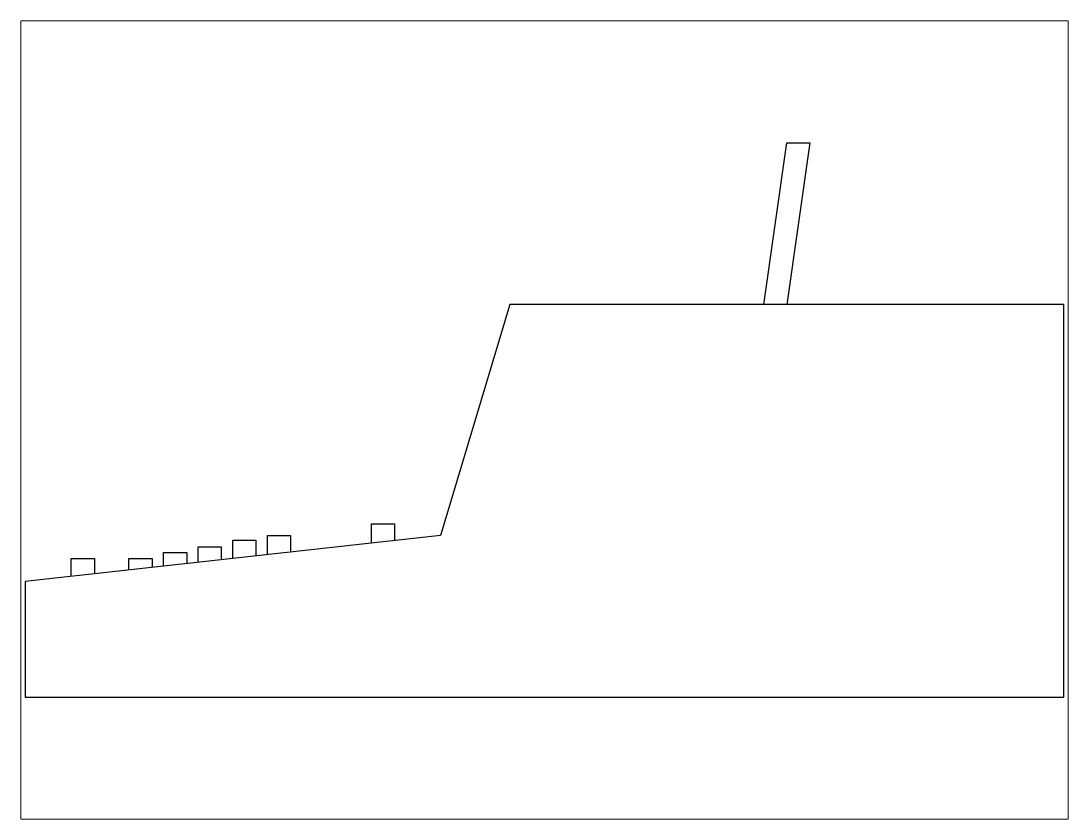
# Paper-space layout 'Layout1' of a CAD drawing. Header units: millimetres. Extents: x 1.05 to 9.45, y 0.8 to 7.2.
# The model-space entities are those that its viewports show. They can reach past a viewport. Long polylines and large blocks are cut down to what shows.
import ezdxf

# ---------------------------------------------------------------- set-up
doc = ezdxf.new("R2010")
doc.units = ezdxf.units.MM
doc.header["$MEASUREMENT"] = 0

# ---------------------------------------------------------------- blocks, each defined once
blk = doc.blocks.new('SKRIVMASKIN_L')
at = {"extrusion": (2.83275e-16, 6.12303e-17, -1)}
for p, q in [((-130, 170), (-120, 240)), ((-110, 240), (-120, 170)), ((-120, 240), (-110, 240)), ((-240, 170), (-270, 70)), ((0, 170), (-240, 170)), ((0, 0), (0, 170)), ((-300, 75), (-290, 75)), ((-300, 66.67), (-300, 75)), ((-290, 75), (-290, 67.78)), ((-270, 70), (-450, 50)), ((-345, 70), (-335, 70)), ((-345, 61.67), (-345, 70)), ((-335, 70), (-335, 62.78)), ((-375, 65), (-365, 65)), ((-375, 58.33), (-375, 65)), ((-365, 65), (-365, 59.44)), ((-360, 67.91), (-350, 67.91)), ((-360, 60), (-360, 67.91)), ((-350, 67.91), (-350, 61.11)), ((-430, 60), (-420, 60)), ((-430, 52.22), (-430, 60)), ((-420, 60), (-420, 53.33)), ((-405, 60), (-400, 60)), ((-405, 55), (-405, 60)), ((-400, 60), (-395, 60)), ((-395, 60), (-395, 56.11)), ((-390, 62.61), (-380, 62.61)), ((-390, 56.67), (-390, 62.61)), ((-380, 62.61), (-380, 57.78)), ((-450, 50), (-450, 0)), ((-450, 0), (0, 0))]:
    blk.add_line(p, q, dxfattribs=at)

msp = doc.modelspace()

# ---------------------------------------------------------------- block references
msp.add_blockref('SKRIVMASKIN_L', (0, 0))

psp = doc.layouts.get("Layout1")

# ---------------------------------------------------------------- viewports
at = {"layer": '0'}
psp.add_viewport(center=(5.25, 4), size=(8.4, 6.4), view_center_point=(-224.9771, 119.9883), view_height=345.653224, dxfattribs=at)

doc.saveas('drawing.dxf')
